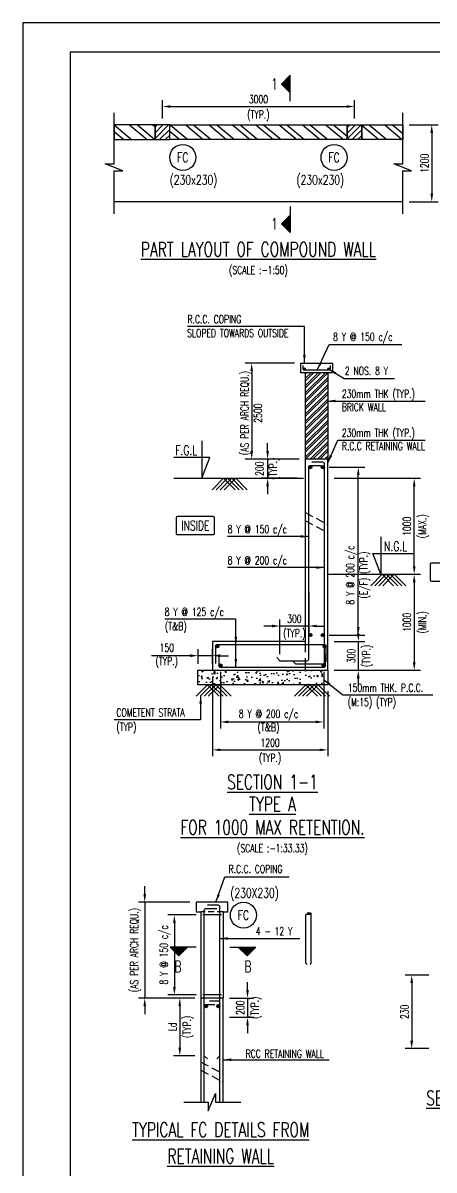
# Model space of a CAD drawing. Header units: millimetres. Extents: x 2843046 to 3042813, y -234641 to -168101.
# Drawn here: x 2942701 to 2955540, y -204503 to -168658 of the extents above; entities that cross this region are included whole.
import ezdxf
from ezdxf.enums import TextEntityAlignment as Align

# ---------------------------------------------------------------- set-up
doc = ezdxf.new("R2010")
doc.units = ezdxf.units.MM
doc.header["$MEASUREMENT"] = 0
doc.header["$PDMODE"] = 34
doc.header["$PDSIZE"] = -5
doc.linetypes.add('Hidden', pattern=[0.375, 0.25, -0.125])
for name, color, linetype in [('NO. BEAM', 3, 'Continuous'), ('S- PILE CAP', 4, 'Continuous'), ('S-BRECK LINE', 8, 'Continuous'), ('S-COLUMN', 1, 'Continuous'), ('S-COLUMN CIRCLE', 9, 'Continuous'), ('S-COLUMN HATCH', 8, 'Continuous'), ('S-COLUMN NO', 2, 'Continuous'), ('S-COLUMN SIZES', 2, 'Continuous'), ('S-CONCRET LINE', 4, 'Continuous'), ('S-DIM-1', 5, 'Continuous'), ('S-FOOTING', 4, 'Continuous'), ('S-HATCH', 253, 'Continuous'), ('S-LEVEL SECTION', 3, 'Continuous'), ('S-PCC', 9, 'Continuous'), ('S-REINFORCEMENT', 6, 'Continuous'), ('S-RETAINING WALL', 6, 'Continuous'), ('S-SECTION MARK', 1, 'Continuous'), ('S-STIRUPS)', 3, 'Continuous'), ('S-TEXT', 2, 'Continuous'), ('S-TEXT-1', 4, 'Continuous'), ('S-TITIL', 6, 'Continuous'), ('s_TITILE', 9, 'Continuous'), ('TITLE', 6, 'Continuous')]:
    doc.layers.add(name, color=color, linetype=linetype)
doc.layers.add('RIDE-PROFILE', color=8, linetype='Continuous', lineweight=25)
doc.styles.add('ROMANS', font='simplex.shx', dxfattribs={"width": 0.7})
doc.dimstyles.new('dim10', dxfattribs={"dimtxt": 250, "dimasz": 250, "dimexe": 200, "dimexo": 200, "dimgap": 100, "dimtad": 1, "dimdec": 0, "dimlfac": 0.1, "dimzin": 0, "dimdsep": 46, "dimtxsty": 'ROMANS', "dimcen": 0, "dimclrd": 5, "dimclre": 5, "dimclrt": 4, "dimadec": 0, "dimazin": 0, "dimtfac": 1, "dimtdec": 0, "dimtix": 1, "dimtofl": 0, "dimtmove": 2, "dimatfit": 3, "dimfxl": 0, "dimtolj": 1, "dimtzin": 0, "dimlwd": -1, "dimlwe": -1, "dimarcsym": 0})
doc.dimstyles.new('dim100', dxfattribs={"dimtxt": 250, "dimasz": 250, "dimexe": 200, "dimexo": 200, "dimgap": 100, "dimtad": 1, "dimdec": 0, "dimzin": 0, "dimdsep": 46, "dimtxsty": 'ROMANS', "dimcen": 0, "dimclrd": 5, "dimclre": 5, "dimclrt": 4, "dimadec": 0, "dimazin": 0, "dimtfac": 1, "dimtdec": 0, "dimtix": 1, "dimtofl": 0, "dimtmove": 2, "dimatfit": 3, "dimfxl": 0, "dimtolj": 1, "dimtzin": 0, "dimlwd": -1, "dimlwe": -1, "dimarcsym": 0})
doc.dimstyles.new('dim33.33', dxfattribs={"dimtxt": 250, "dimasz": 250, "dimexe": 200, "dimexo": 200, "dimgap": 100, "dimtad": 1, "dimdec": 0, "dimlfac": 0.333331, "dimzin": 0, "dimdsep": 46, "dimtxsty": 'ROMANS', "dimcen": 0, "dimclrd": 5, "dimclre": 5, "dimclrt": 4, "dimadec": 0, "dimazin": 0, "dimtfac": 1, "dimtdec": 0, "dimtix": 1, "dimtofl": 0, "dimtmove": 2, "dimatfit": 3, "dimfxl": 0, "dimtolj": 1, "dimtzin": 0, "dimlwd": -1, "dimlwe": -1, "dimarcsym": 0})
doc.dimstyles.new('dim50', dxfattribs={"dimtxt": 250, "dimasz": 250, "dimexe": 200, "dimexo": 200, "dimgap": 100, "dimtad": 1, "dimdec": 0, "dimlfac": 0.5, "dimzin": 0, "dimdsep": 46, "dimtxsty": 'ROMANS', "dimcen": 0, "dimclrd": 5, "dimclre": 5, "dimclrt": 4, "dimadec": 0, "dimazin": 0, "dimtfac": 1, "dimtdec": 0, "dimtix": 1, "dimtofl": 0, "dimtmove": 2, "dimatfit": 3, "dimfxl": 0, "dimtolj": 1, "dimtzin": 0, "dimlwd": -1, "dimlwe": -1, "dimarcsym": 0})
pattern_1 = [(45, (-15369959.38, 1230740.37), (-88.38834765, 88.38834765), [])]

# ---------------------------------------------------------------- blocks, each defined once
blk = doc.blocks.new('zw$155A')
at = {"layer": 's_TITILE', "color": 7}
blk.add_lwpolyline([(0, 0), (88000, 0), (88000, 58000), (0, 58000)], close=True, dxfattribs=at)
at = {"layer": 's_TITILE', "color": 1}
blk.add_lwpolyline([(1300, 800), (78500, 800), (78500, 57200), (1300, 57200)], close=True, dxfattribs=at)
blk = doc.blocks.new('*D272')
at = {"layer": 'Defpoints', "color": 0, "lineweight": -2}
for p in [(2953056, -171270), (2947056, -171844, -1), (2953056, -171844, -1)]:
    blk.add_point(p, dxfattribs=at)
at = {"layer": 'S-DIM-1', "color": 5}
for p, q in [((2947056, -171644), (2947056, -171070)), ((2947306, -171270), (2952806, -171270)), ((2953056, -171644), (2953056, -171070))]:
    blk.add_line(p, q, dxfattribs=at)
at = {"layer": 'S-DIM-1', "color": 5, "lineweight": -2}
for points in [[(2947306, -171229), (2947306, -171312), (2947056, -171270)], [(2952806, -171229), (2952806, -171312), (2953056, -171270)]]:
    blk.add_solid(points, dxfattribs=at)
at = {"layer": 'S-DIM-1', "color": 4, "char_height": 250, "attachment_point": 5, "style": 'ROMANS'}
for s, insert in [('\\A1;3000', (2950056, -171045)), ('\\A1;(TYP.)', (2950056, -171561))]:
    blk.add_mtext(s, dxfattribs=dict(at, insert=insert))
blk = doc.blocks.new('*D334')
at = {"layer": 'Defpoints', "color": 0, "lineweight": -2}
for p in [(2954564, -171844), (2954564, -174244), (2955468, -174244)]:
    blk.add_point(p, dxfattribs=at)
at = {"layer": 'S-DIM-1', "color": 5}
for p, q in [((2954764, -171844), (2955668, -171844)), ((2955468, -172094), (2955468, -173994)), ((2954764, -174244), (2955668, -174244))]:
    blk.add_line(p, q, dxfattribs=at)
at = {"layer": 'S-DIM-1', "color": 5, "lineweight": -2}
for points in [[(2955427, -172094), (2955510, -172094), (2955468, -171844)], [(2955427, -173994), (2955510, -173994), (2955468, -174244)]]:
    blk.add_solid(points, dxfattribs=at)
at = {"layer": 'S-DIM-1', "color": 4, "insert": (2955243, -173044), "char_height": 250, "attachment_point": 5, "rotation": 90, "style": 'ROMANS'}
blk.add_mtext('\\A1;1200', dxfattribs=at)
blk = doc.blocks.new('*D274')
at = {"layer": 'Defpoints', "color": 0, "lineweight": -2}
for p in [(2951628, -186259), (2950728, -187503), (2950728, -188587, 16)]:
    blk.add_point(p, dxfattribs=at)
at = {"layer": 'S-DIM-1', "color": 5}
for p, q in [((2951628, -186459), (2951628, -187703)), ((2950728, -188387), (2950728, -187303))]:
    blk.add_line(p, q, dxfattribs=at)
at = {"layer": 'S-DIM-1', "color": 5, "lineweight": -3}
for p, q in [((2950478, -187503), (2950228, -187503)), ((2951628, -187503), (2950728, -187503)), ((2951878, -187503), (2952128, -187503))]:
    blk.add_line(p, q, dxfattribs=at)
at = {"layer": 'S-DIM-1', "color": 5, "lineweight": -2}
for points in [[(2950478, -187461), (2950478, -187545), (2950728, -187503)], [(2951878, -187461), (2951878, -187545), (2951628, -187503)]]:
    blk.add_solid(points, dxfattribs=at)
at = {"layer": 'S-DIM-1', "color": 4, "char_height": 250, "style": 'ROMANS'}
for s, insert, attachment_point in [('\\A1;300', (2951178, -187403), 8), ('\\A1;(TYP.)', (2951178, -187603), 2)]:
    blk.add_mtext(s, dxfattribs=dict(at, insert=insert, attachment_point=attachment_point))
blk = doc.blocks.new('*D275')
at = {"layer": 'Defpoints', "color": 0, "lineweight": -2}
for p in [(2952068, -182537, 0), (2953174, -182537), (2952068, -187785, -34)]:
    blk.add_point(p, dxfattribs=at)
at = {"layer": 'S-DIM-1', "color": 5}
for p, q in [((2952268, -182537), (2953374, -182537)), ((2952268, -187785), (2953374, -187785))]:
    blk.add_line(p, q, dxfattribs=at)
at = {"layer": 'S-DIM-1', "color": 5, "lineweight": -3}
blk.add_line((2953174, -187535), (2953174, -182787), dxfattribs=at)
at = {"layer": 'S-DIM-1', "color": 5, "lineweight": -2}
for points in [[(2953133, -182787), (2953216, -182787), (2953174, -182537)], [(2953133, -187535), (2953216, -187535), (2953174, -187785)]]:
    blk.add_solid(points, dxfattribs=at)
at = {"layer": 'S-DIM-1', "color": 4, "insert": (2953174, -185911), "char_height": 250, "attachment_point": 5, "rotation": 90, "style": 'ROMANS'}
blk.add_mtext('\\A1;{8 Y @ 200 c/c\\P(E/F) (TYP.)}', dxfattribs=at)
blk = doc.blocks.new('*D276')
at = {"layer": 'Defpoints', "color": 0, "lineweight": -2}
for p in [(2952218, -187987), (2952218, -188887), (2953174, -188887)]:
    blk.add_point(p, dxfattribs=at)
at = {"layer": 'S-DIM-1', "color": 5, "lineweight": -3}
for p, q in [((2953174, -187737), (2953174, -187487)), ((2953174, -187987), (2953174, -188887)), ((2953174, -189137), (2953174, -189387))]:
    blk.add_line(p, q, dxfattribs=at)
at = {"layer": 'S-DIM-1', "color": 5}
for p, q in [((2952418, -187987), (2953374, -187987)), ((2952418, -188887), (2953374, -188887))]:
    blk.add_line(p, q, dxfattribs=at)
at = {"layer": 'S-DIM-1', "color": 5, "lineweight": -2}
for points in [[(2953133, -187737), (2953216, -187737), (2953174, -187987)], [(2953133, -189137), (2953216, -189137), (2953174, -188887)]]:
    blk.add_solid(points, dxfattribs=at)
at = {"layer": 'S-DIM-1', "color": 4, "char_height": 250, "attachment_point": 5, "rotation": 90, "style": 'ROMANS'}
for s, insert in [('\\A1;(TYP.)', (2953465, -188437)), ('\\A1;300', (2952949, -188437))]:
    blk.add_mtext(s, dxfattribs=dict(at, insert=insert))
blk = doc.blocks.new('*D277')
at = {"layer": 'Defpoints', "color": 0, "lineweight": -2}
for p in [(2948868, -188737, -19), (2952095, -188737, 30), (2952095, -190500)]:
    blk.add_point(p, dxfattribs=at)
at = {"layer": 'S-DIM-1', "color": 5}
for p, q in [((2948868, -188937), (2948868, -190700)), ((2952095, -188937), (2952095, -190700)), ((2949118, -190500), (2951845, -190500))]:
    blk.add_line(p, q, dxfattribs=at)
at = {"layer": 'S-DIM-1', "color": 5, "lineweight": -2}
for points in [[(2949118, -190458), (2949118, -190542), (2948868, -190500)], [(2951845, -190458), (2951845, -190542), (2952095, -190500)]]:
    blk.add_solid(points, dxfattribs=at)
at = {"layer": 'S-DIM-1', "color": 4, "insert": (2950368, -190500), "char_height": 250, "attachment_point": 5, "style": 'ROMANS'}
blk.add_mtext('\\A1;{8 Y @ 200 c/c\\P(T&B)}', dxfattribs=at)
blk = doc.blocks.new('*D278')
at = {"layer": 'Defpoints', "color": 0, "lineweight": -2}
for p in [(2948618, -188887, -19), (2952218, -189337), (2952218, -191373)]:
    blk.add_point(p, dxfattribs=at)
at = {"layer": 'S-DIM-1', "color": 5}
for p, q in [((2948618, -189087), (2948618, -191573)), ((2952218, -189537), (2952218, -191573)), ((2948868, -191373), (2951968, -191373))]:
    blk.add_line(p, q, dxfattribs=at)
at = {"layer": 'S-DIM-1', "color": 5, "lineweight": -2}
for points in [[(2948868, -191331), (2948868, -191414), (2948618, -191373)], [(2951968, -191331), (2951968, -191414), (2952218, -191373)]]:
    blk.add_solid(points, dxfattribs=at)
at = {"layer": 'S-DIM-1', "color": 4, "char_height": 250, "attachment_point": 5, "style": 'ROMANS'}
for s, insert in [('\\A1;1200', (2950418, -191148)), ('\\A1;(TYP.)', (2950418, -191663))]:
    blk.add_mtext(s, dxfattribs=dict(at, insert=insert))
blk = doc.blocks.new('*D279')
at = {"layer": 'Defpoints', "color": 0, "lineweight": -2}
for p in [(2952218, -185887), (2952218, -188887, -50), (2954920, -188887)]:
    blk.add_point(p, dxfattribs=at)
at = {"layer": 'S-DIM-1', "color": 5}
for p, q in [((2952418, -185887), (2955120, -185887)), ((2952418, -188887), (2955120, -188887))]:
    blk.add_line(p, q, dxfattribs=at)
at = {"layer": 'S-DIM-1', "color": 5, "lineweight": -3}
blk.add_line((2954920, -186137), (2954920, -188637), dxfattribs=at)
at = {"layer": 'S-DIM-1', "color": 5, "lineweight": -2}
for points in [[(2954879, -186137), (2954962, -186137), (2954920, -185887)], [(2954879, -188637), (2954962, -188637), (2954920, -188887)]]:
    blk.add_solid(points, dxfattribs=at)
at = {"layer": 'S-DIM-1', "color": 4, "char_height": 250, "attachment_point": 5, "rotation": 90, "style": 'ROMANS'}
for s, insert in [('\\A1;(MIN.)', (2955211, -187387)), ('\\A1;1000', (2954695, -187387))]:
    blk.add_mtext(s, dxfattribs=dict(at, insert=insert))
blk = doc.blocks.new('*D280')
at = {"layer": 'Defpoints', "color": 0, "lineweight": -2}
for p in [(2952218, -182887), (2954920, -182887), (2952218, -185887)]:
    blk.add_point(p, dxfattribs=at)
at = {"layer": 'S-DIM-1', "color": 5}
for p, q in [((2952418, -182887), (2955120, -182887)), ((2952418, -185887), (2955120, -185887))]:
    blk.add_line(p, q, dxfattribs=at)
at = {"layer": 'S-DIM-1', "color": 5, "lineweight": -3}
blk.add_line((2954920, -185637), (2954920, -183137), dxfattribs=at)
at = {"layer": 'S-DIM-1', "color": 5, "lineweight": -2}
for points in [[(2954879, -183137), (2954962, -183137), (2954920, -182887)], [(2954879, -185637), (2954962, -185637), (2954920, -185887)]]:
    blk.add_solid(points, dxfattribs=at)
at = {"layer": 'S-DIM-1', "color": 4, "char_height": 250, "attachment_point": 5, "rotation": 90, "style": 'ROMANS'}
for s, insert in [('\\A1;1000', (2954695, -184387)), ('\\A1;(MAX.)', (2955211, -184387))]:
    blk.add_mtext(s, dxfattribs=dict(at, insert=insert))
blk = doc.blocks.new('*D254')
at = {"layer": 'Defpoints', "color": 0, "lineweight": -2}
for p in [(2948168, -188430), (2948168, -188887), (2948618, -188887)]:
    blk.add_point(p, dxfattribs=at)
at = {"layer": 'S-DIM-1', "color": 5, "lineweight": -3}
for p, q in [((2947918, -188430), (2946718, -188430)), ((2948618, -188430), (2948168, -188430)), ((2948868, -188430), (2949118, -188430))]:
    blk.add_line(p, q, dxfattribs=at)
at = {"layer": 'S-DIM-1', "color": 5}
for p, q in [((2948168, -188687), (2948168, -188230)), ((2948618, -188687), (2948618, -188230))]:
    blk.add_line(p, q, dxfattribs=at)
at = {"layer": 'S-DIM-1', "color": 5, "lineweight": -2}
for points in [[(2947918, -188388), (2947918, -188472), (2948168, -188430)], [(2948868, -188388), (2948868, -188472), (2948618, -188430)]]:
    blk.add_solid(points, dxfattribs=at)
at = {"layer": 'S-DIM-1', "color": 4, "insert": (2947193, -188430), "char_height": 250, "attachment_point": 5, "style": 'ROMANS'}
blk.add_mtext('\\A1;150\\P(TYP.)', dxfattribs=at)
blk = doc.blocks.new('*D255')
at = {"layer": 'Defpoints', "color": 0, "lineweight": -2}
for p in [(2951528, -182287, -1), (2950342, -182887), (2951468, -182887, -1)]:
    blk.add_point(p, dxfattribs=at)
at = {"layer": 'S-DIM-1', "color": 5, "lineweight": -3}
for p, q in [((2950342, -182037), (2950342, -181787)), ((2950342, -182287), (2950342, -182887)), ((2950342, -183137), (2950342, -183387))]:
    blk.add_line(p, q, dxfattribs=at)
at = {"layer": 'S-DIM-1', "color": 5}
for p, q in [((2951328, -182287), (2950142, -182287)), ((2951268, -182887), (2950142, -182887))]:
    blk.add_line(p, q, dxfattribs=at)
at = {"layer": 'S-DIM-1', "color": 5, "lineweight": -2}
for points in [[(2950300, -182037), (2950383, -182037), (2950342, -182287)], [(2950300, -183137), (2950383, -183137), (2950342, -182887)]]:
    blk.add_solid(points, dxfattribs=at)
at = {"layer": 'S-DIM-1', "color": 4, "insert": (2950342, -182587), "char_height": 250, "attachment_point": 5, "rotation": 90, "style": 'ROMANS'}
blk.add_mtext('\\A1;200\\P(TYP.)', dxfattribs=at)
blk = doc.blocks.new('*D333')
at = {"layer": 'Defpoints', "color": 0, "lineweight": -2}
for p in [(2955577, -198409), (2954842, -200709), (2955577, -200709)]:
    blk.add_point(p, dxfattribs=at)
at = {"layer": 'S-DIM-1', "color": 5}
for p, q in [((2955377, -198409), (2954642, -198409)), ((2954842, -198659), (2954842, -200459)), ((2955377, -200709), (2954642, -200709))]:
    blk.add_line(p, q, dxfattribs=at)
at = {"layer": 'S-DIM-1', "color": 5, "lineweight": -2}
for points in [[(2954800, -198659), (2954884, -198659), (2954842, -198409)], [(2954800, -200459), (2954884, -200459), (2954842, -200709)]]:
    blk.add_solid(points, dxfattribs=at)
at = {"layer": 'S-DIM-1', "color": 4, "insert": (2954617, -199559), "char_height": 250, "attachment_point": 5, "rotation": 90, "style": 'ROMANS'}
blk.add_mtext('\\A1;230', dxfattribs=at)
blk = doc.blocks.new('*D269')
at = {"layer": 'Defpoints', "color": 0, "lineweight": -2}
for p in [(2948114, -196130), (2946505, -199130), (2948264, -199130)]:
    blk.add_point(p, dxfattribs=at)
at = {"layer": 'S-DIM-1', "color": 5, "lineweight": -3}
for p, q in [((2946505, -195880), (2946505, -195630)), ((2946505, -196130), (2946505, -199130)), ((2946505, -199380), (2946505, -199630))]:
    blk.add_line(p, q, dxfattribs=at)
at = {"layer": 'S-DIM-1', "color": 5}
for p, q in [((2947914, -196130), (2946305, -196130)), ((2948064, -199130), (2946305, -199130))]:
    blk.add_line(p, q, dxfattribs=at)
at = {"layer": 'S-DIM-1', "color": 5, "lineweight": -2}
for points in [[(2946464, -195880), (2946547, -195880), (2946505, -196130)], [(2946464, -199380), (2946547, -199380), (2946505, -199130)]]:
    blk.add_solid(points, dxfattribs=at)
at = {"layer": 'S-DIM-1', "color": 4, "insert": (2946215, -197630), "char_height": 250, "attachment_point": 5, "rotation": 90, "style": 'ROMANS'}
blk.add_mtext('\\A1;(AS PER ARCH REQU.)', dxfattribs=at)
blk = doc.blocks.new('*D270')
at = {"layer": 'Defpoints', "color": 0, "lineweight": -2}
for p in [(2948314, -196530), (2947431, -199030), (2948314, -199030)]:
    blk.add_point(p, dxfattribs=at)
at = {"layer": 'S-DIM-1', "color": 5}
for p, q in [((2948114, -196530), (2947231, -196530)), ((2948114, -199030), (2947231, -199030))]:
    blk.add_line(p, q, dxfattribs=at)
at = {"layer": 'S-DIM-1', "color": 5, "lineweight": -3}
blk.add_line((2947431, -196780), (2947431, -198780), dxfattribs=at)
at = {"layer": 'S-DIM-1', "color": 5, "lineweight": -2}
for points in [[(2947389, -196780), (2947472, -196780), (2947431, -196530)], [(2947389, -198780), (2947472, -198780), (2947431, -199030)]]:
    blk.add_solid(points, dxfattribs=at)
at = {"layer": 'S-DIM-1', "color": 4, "insert": (2947140, -197780), "char_height": 250, "attachment_point": 5, "rotation": 90, "style": 'ROMANS'}
blk.add_mtext('\\A1;8 Y @ 150 c/c', dxfattribs=at)
blk = doc.blocks.new('*D239')
at = {"layer": 'Defpoints', "color": 0, "lineweight": -2}
for p in [(2948954, -199130, -1), (2948954, -199730, -1), (2949714, -199730)]:
    blk.add_point(p, dxfattribs=at)
at = {"layer": 'S-DIM-1', "color": 5, "lineweight": -3}
for p, q in [((2949714, -198880), (2949714, -198630)), ((2949714, -199130), (2949714, -199730)), ((2949714, -199980), (2949714, -200230))]:
    blk.add_line(p, q, dxfattribs=at)
at = {"layer": 'S-DIM-1', "color": 5}
for p, q in [((2949154, -199130), (2949914, -199130)), ((2949154, -199730), (2949914, -199730))]:
    blk.add_line(p, q, dxfattribs=at)
at = {"layer": 'S-DIM-1', "color": 5, "lineweight": -2}
for points in [[(2949673, -198880), (2949756, -198880), (2949714, -199130)], [(2949673, -199980), (2949756, -199980), (2949714, -199730)]]:
    blk.add_solid(points, dxfattribs=at)
at = {"layer": 'S-DIM-1', "color": 4, "char_height": 250, "rotation": 90, "style": 'ROMANS'}
for s, insert, attachment_point in [('\\A1;200', (2949614, -199430), 8), ('\\A1;(TYP.)', (2949814, -199430), 2)]:
    blk.add_mtext(s, dxfattribs=dict(at, insert=insert, attachment_point=attachment_point))
blk = doc.blocks.new('*D240')
at = {"layer": 'Defpoints', "color": 0, "lineweight": -2}
for p in [(2948264, -199130), (2947599, -200930), (2948264, -200930)]:
    blk.add_point(p, dxfattribs=at)
at = {"layer": 'S-DIM-1', "color": 5}
for p, q in [((2948064, -199130), (2947399, -199130)), ((2948064, -200930), (2947399, -200930))]:
    blk.add_line(p, q, dxfattribs=at)
at = {"layer": 'S-DIM-1', "color": 5, "lineweight": -3}
blk.add_line((2947599, -199380), (2947599, -200680), dxfattribs=at)
at = {"layer": 'S-DIM-1', "color": 5, "lineweight": -2}
for points in [[(2947557, -199380), (2947640, -199380), (2947599, -199130)], [(2947557, -200680), (2947640, -200680), (2947599, -200930)]]:
    blk.add_solid(points, dxfattribs=at)
at = {"layer": 'S-DIM-1', "color": 4, "char_height": 250, "rotation": 90, "style": 'ROMANS'}
for s, insert, attachment_point in [('\\A1;Ld', (2947499, -200030), 8), ('\\A1;(TYP.)', (2947699, -200030), 2)]:
    blk.add_mtext(s, dxfattribs=dict(at, insert=insert, attachment_point=attachment_point))
blk = doc.blocks.new('*D175')
at = {"layer": 'Defpoints', "color": 0, "lineweight": -2}
for p in [(2951378, -179287, 25), (2949845, -182287), (2951528, -182287, 25)]:
    blk.add_point(p, dxfattribs=at)
at = {"layer": 'S-DIM-1', "color": 5}
for p, q in [((2951178, -179287), (2949645, -179287)), ((2951328, -182287), (2949645, -182287))]:
    blk.add_line(p, q, dxfattribs=at)
at = {"layer": 'S-DIM-1', "color": 5, "lineweight": -3}
blk.add_line((2949845, -179537), (2949845, -182037), dxfattribs=at)
at = {"layer": 'S-DIM-1', "color": 5, "lineweight": -2}
for points in [[(2949804, -179537), (2949887, -179537), (2949845, -179287)], [(2949804, -182037), (2949887, -182037), (2949845, -182287)]]:
    blk.add_solid(points, dxfattribs=at)
at = {"layer": 'S-DIM-1', "color": 4, "insert": (2949833, -180851), "char_height": 250, "attachment_point": 5, "rotation": 90, "style": 'ROMANS'}
blk.add_mtext('\\A1;{(AS PER ARCH REQU.)\\P2500}', dxfattribs=at)

msp = doc.modelspace()

# ---------------------------------------------------------------- hatches: boundary and pattern name
at = {"layer": 'S-COLUMN HATCH'}
h = msp.add_hatch(dxfattribs=at)
h.set_pattern_fill('ANSI31', color=256, scale=1000, angle=360, style=0)
h.set_pattern_definition(pattern_1)
h.paths.add_polyline_path([(2946825.6, -172303.7), (2947285.6, -172303.7), (2947285.6, -171843.7), (2946825.6, -171843.7)])
h = msp.add_hatch(dxfattribs=at)
h.set_pattern_fill('ANSI31', color=256, scale=1000, angle=360, style=0)
h.set_pattern_definition(pattern_1)
h.paths.add_polyline_path([(2953285.6, -172303.7), (2952825.6, -172303.7), (2952825.6, -171843.7), (2953285.6, -171843.7)])
at = {"layer": 'S-HATCH'}
h = msp.add_hatch(dxfattribs=at)
h.set_pattern_fill('ANSI32', color=256, scale=1250, angle=275, style=0)
h.set_pattern_definition([(320, (-13484432.45, 936387.57), (301.306692, 359.083333), []), (320, (-13484413.2, 936167.44), (301.306692, 359.083333), [])])
h.paths.add_polyline_path([(2946825.6, -172303.7), (2946825.6, -171843.7), (2945547.6, -171843.7), (2945547.6, -172303.7)])
h = msp.add_hatch(dxfattribs=at)
h.set_pattern_fill('ANSI32', color=256, scale=1250, angle=275, style=0)
h.set_pattern_definition([(320, (-13485595.45, 936387.57), (301.306692, 359.083333), []), (320, (-13485576.2, 936167.44), (301.306692, 359.083333), [])])
h.paths.add_polyline_path([(2947285.6, -172303.7), (2947285.6, -171843.7), (2952825.6, -171843.7), (2952825.6, -172303.7)])
h = msp.add_hatch(dxfattribs=at)
h.set_pattern_fill('ANSI32', color=256, scale=1250, angle=275, style=0)
h.set_pattern_definition([(320, (-13489589.4, 936387.57), (301.306692, 359.083333), []), (320, (-13489570.14, 936167.44), (301.306692, 359.083333), [])])
h.paths.add_polyline_path([(2953285.6, -172303.7), (2953285.6, -171843.7), (2954563.6, -171843.7), (2954563.6, -172303.7)])
h = msp.add_hatch(dxfattribs=at)
h.set_pattern_fill('ANSI32', color=256, scale=420, style=0)
h.set_pattern_definition([(45, (2843511.23, -207816.02), (-111.36932, 111.36932), []), (45, (2843585.48, -207816.02), (-111.36932, 111.36932), [])])
h.paths.add_polyline_path([(2951527.7, -182287.5), (2952217.7, -182287.5), (2952217.7, -179587.5), (2951527.7, -179587.5)])
at = {"layer": 'S-PCC', "linetype": 'ByBlock'}
h = msp.add_hatch(dxfattribs=at)
h.set_pattern_fill('AR-CONC,_O', color=8, scale=66.666667)
h.set_pattern_definition([(50, (-14150649.72, 222439.75), (478.173455, -41.834757), [50, -550]), (355, (-14150649.7, 222439.75), (-92.500889, 501.461422), [40, -440]), (100.4514445, (-14150609.88, 222436.27), (385.672564, 459.626661), [42.493461, -467.428075]), (46.1842, (-14150649.7, 222573.1), (711.49422, -110.346187), [75, -825]), (96.6356355, (-14150590.4, 222563.9), (623.107964, 649.4124), [63.740228, -701.142507]), (351.184164, (-14150649.7, 222573.1), (623.107963, 649.4124), [60, -660]), (21, (-14150583.06, 222539.75), (397.938035, -268.412594), [50, -550]), (326, (-14150583.06, 222539.75), (162.210221, 483.433363), [40, -440]), (71.4514447, (-14150549.9, 222517.4), (560.148251, 215.020769), [42.49346, -467.428075]), (37.5, (-14150649.72, 222439.75), (8.1065702, 221.9292359), [0, -434.6666667, 0, -446.6666667, 0, -441.6666667]), (7.5, (-14150649.72, 222439.75), (175.3796916, 262.9411413), [0, -254.6666667, 0, -424.6666667, 0, -168.3333333]), (327.5, (-14150798.4, 222439.75), (355.8816241, -15.0365812), [0, -166.6666667, 0, -520, 0, -690]), (317.5, (-14150865.06, 222439.75), (388.7907796, 66.736655), [0, -216.6666667, 0, -345.3333333, 0, -490])])
h.paths.add_polyline_path([(2948167.7, -189337.5), (2948167.7, -188887.5), (2952217.7, -188887.5), (2952217.7, -189337.5)])
at = {"layer": 'S-SECTION MARK'}
h = msp.add_hatch(dxfattribs=at)
h.set_pattern_fill('ANSI31', color=256, scale=172.406964, angle=270, style=0)
h.set_pattern_definition([(315, (2949204.231, -94855.377), (15.2387667, 15.2387667), [])])
h.paths.add_polyline_path([(2950776.1, -170566.5), (2951043.2, -170294.7), (2951043.2, -170838.4)])
h = msp.add_hatch(dxfattribs=at)
h.set_pattern_fill('ANSI31', color=256, scale=172.406964, angle=270, style=0)
h.set_pattern_definition([(315, (2949204.231, -97151.576), (15.2387667, 15.2387667), [])])
h.paths.add_polyline_path([(2950776.1, -174934.7), (2951043.2, -175206.6), (2951043.2, -174662.9)])
at = {"layer": 'S-SECTION MARK', "ltscale": 5}
h = msp.add_hatch(dxfattribs=at)
h.set_pattern_fill('ANSI31', color=256, scale=172.406964, angle=180, style=0)
h.set_pattern_definition([(225, (3024350.303, -195702.807), (15.2387667, -15.2387667), [])])
h.paths.add_polyline_path([(2947573.2, -197808.9), (2947301.3, -197541.8), (2947845, -197541.8)])
h = msp.add_hatch(dxfattribs=at)
h.set_pattern_fill('ANSI31', color=256, scale=172.406964, angle=180, style=0)
h.set_pattern_definition([(225, (3024296.306, -195702.807), (15.2387667, -15.2387667), [])])
h.paths.add_polyline_path([(2949699.2, -197808.9), (2949971, -197541.8), (2949427.3, -197541.8)])

# ---------------------------------------------------------------- linework, layer by layer
at = {"layer": 'NO. BEAM', "color": 7, "elevation": 24.9}
for points in [[(2948645.6, -184083.8), (2947525.6, -184083.8, 0.4142136), (2947485.6, -184123.8), (2947485.6, -184603.8, 0.4142136), (2947525.6, -184643.8), (2948645.6, -184643.8, 0.4142136), (2948685.6, -184603.8), (2948685.6, -184123.8, 0.4142136)], [(2956875.8, -185539), (2955455.8, -185539, 0.4142136), (2955415.8, -185579), (2955415.8, -186059, 0.4142136), (2955455.8, -186099), (2956875.8, -186099, 0.4142136), (2956915.8, -186059), (2956915.8, -185579, 0.4142136)]]:
    msp.add_lwpolyline(points, format="xyb", close=True, dxfattribs=at)
at = {"layer": 'RIDE-PROFILE', "color": 2, "linetype": 'Hidden', "ltscale": 1000}
for p, q in [((2951527.7, -183960, 24.9), (2952217.7, -184327.4, 24.9)), ((2951527.7, -184214.9, 24.9), (2952217.7, -184582.3, 24.9)), ((2948264.2, -201130.2, -153353.8), (2948954.2, -201497.6, -153353.8)), ((2948264.2, -201385.1, -153353.8), (2948954.2, -201752.5, -153353.8))]:
    msp.add_line(p, q, dxfattribs=at)
at = {"layer": 'S- PILE CAP', "color": 8, "linetype": 'Hidden', "ltscale": 1500}
msp.add_line((2951527.7, -188887.5, -24.9), (2951527.7, -187987.5, -24.9), dxfattribs=at)
at = {"layer": 'S-BRECK LINE'}
for points in [[(2945547.6, -174618.7), (2945547.6, -173284.2), (2945822.4, -173284.2), (2945272.9, -173058.6), (2945547.6, -173058.6), (2945547.6, -171468.7)], [(2954563.6, -174618.7), (2954563.6, -173284.2), (2954838.4, -173284.2), (2954288.9, -173058.6), (2954563.6, -173058.6), (2954563.6, -171468.7)]]:
    msp.add_lwpolyline(points, dxfattribs=at)
at = {"layer": 'S-BRECK LINE', "elevation": -153353}
msp.add_lwpolyline([(2947721.6, -202380.6), (2948488.9, -202380.6), (2948488.9, -202655.3), (2948714.5, -202105.8), (2948714.5, -202380.6), (2949509.5, -202380.6)], dxfattribs=at)
at = {"layer": 'S-COLUMN', "color": 4}
for p, q in [((2951527.7, -182287.5, 24.9), (2951527.7, -179587.5, 24.9)), ((2948264.2, -199091.2, -153353), (2948264.2, -196430.2, -153353))]:
    msp.add_line(p, q, dxfattribs=at)
at = {"layer": 'S-COLUMN', "color": 8, "linetype": 'Hidden', "ltscale": 750}
msp.add_line((2948954.2, -196430.2, -153353), (2948264.2, -196430.2, -153353), dxfattribs=at)
at = {"layer": 'S-COLUMN'}
for points in [[(2946825.6, -172303.7), (2947285.6, -172303.7), (2947285.6, -171843.7), (2946825.6, -171843.7)], [(2953285.6, -172303.7), (2952825.6, -172303.7), (2952825.6, -171843.7), (2953285.6, -171843.7)]]:
    msp.add_lwpolyline(points, close=True, dxfattribs=at)
at = {"layer": 'S-COLUMN', "color": 4}
for points, elevation in [([(2952217.7, -179587.5), (2952217.7, -182287.5)], 24.9), ([(2948264.2, -199130.2), (2948264.2, -196430.2)], -153353), ([(2948954.2, -196430.2), (2948954.2, -199130.2)], -153353)]:
    msp.add_lwpolyline(points, dxfattribs=dict(at, elevation=elevation))
at = {"layer": 'S-COLUMN CIRCLE'}
for centre in [(2947693.1, -172861.3), (2952418.1, -172861.3), (2949586.7, -196537.8, -153353)]:
    msp.add_circle(centre, 407.5, dxfattribs=at)
at = {"layer": 'S-CONCRET LINE'}
msp.add_line((2954563.6, -174243.7), (2945547.6, -174243.7), dxfattribs=at)
for points in [[(2946825.6, -172303.7), (2946825.6, -171843.7), (2945547.6, -171843.7), (2945547.6, -172303.7)], [(2947285.6, -172303.7), (2947285.6, -171843.7), (2952825.6, -171843.7), (2952825.6, -172303.7)], [(2953285.6, -172303.7), (2953285.6, -171843.7), (2954563.6, -171843.7), (2954563.6, -172303.7)]]:
    msp.add_lwpolyline(points, close=True, dxfattribs=at)
at = {"layer": 'S-CONCRET LINE', "elevation": 24.9}
msp.add_lwpolyline([(2951377.7, -179587.5), (2951377.7, -179287.5), (2952367.7, -179287.5), (2952367.7, -179587.5)], close=True, dxfattribs=at)
at = {"layer": 'S-CONCRET LINE', "elevation": -153353}
for points in [[(2948114.2, -196130.2), (2948114.2, -196430.2), (2948264.2, -196430.2)], [(2948954.2, -196430.2), (2949104.2, -196430.2), (2949104.2, -196130.2), (2948114.2, -196130.2)]]:
    msp.add_lwpolyline(points, dxfattribs=at)
at = {"layer": 'S-FOOTING', "elevation": -24.9}
msp.add_lwpolyline([(2951527.7, -187987.5), (2948617.7, -187987.5), (2948617.7, -188887.5), (2952217.7, -188887.5)], dxfattribs=at)
at = {"layer": 'S-LEVEL SECTION'}
for p, q in [((2947411.9, -182887.5, 24.9), (2951467.7, -182887.5, 24.9)), ((2952217.7, -185887.5, 24.9), (2954408.3, -185887.5, 24.9))]:
    msp.add_line(p, q, dxfattribs=at)
at = {"layer": 'S-LEVEL SECTION', "elevation": 24.9}
for points in [[(2948285.5, -181717.1), (2948285.5, -182887.5), (2948535.5, -182237.5), (2947411.9, -182237.5)], [(2953873.3, -184717.1), (2953873.3, -185887.5), (2953623.3, -185237.5), (2954917.6, -185237.5)]]:
    msp.add_lwpolyline(points, dxfattribs=at)
at = {"layer": 'S-PCC', "elevation": 24.9}
for points in [[(2948608.8, -183245.4), (2948966.7, -182887.5), (2949324.7, -183245.4)], [(2948735.3, -183245.4), (2949093.3, -182887.5), (2949451.3, -183245.4)], [(2948861.9, -183245.4), (2949219.9, -182887.5), (2949577.8, -183245.4)], [(2948988.5, -183245.4), (2949346.4, -182887.5), (2949704.4, -183245.4)]]:
    msp.add_lwpolyline(points, dxfattribs=at)
at = {"layer": 'S-PCC', "color": 8}
for points, elevation in [([(2954277.5, -186245.4), (2953919.5, -185887.5), (2953561.5, -186245.4)], 24.9), ([(2954404.1, -186245.4), (2954046.1, -185887.5), (2953688.1, -186245.4)], 24.9), ([(2954530.6, -186245.4), (2954172.6, -185887.5), (2953814.7, -186245.4)], 24.9), ([(2954657.2, -186245.4), (2954299.2, -185887.5), (2953941.2, -186245.4)], 24.9), ([(2948109.7, -189695.4), (2948467.7, -189337.5), (2948825.7, -189695.4)], -24.9), ([(2948236.3, -189695.4), (2948594.3, -189337.5), (2948952.2, -189695.4)], -24.9), ([(2948362.9, -189695.4), (2948720.8, -189337.5), (2949078.8, -189695.4)], -24.9), ([(2948489.4, -189695.4), (2948847.4, -189337.5), (2949205.4, -189695.4)], -24.9), ([(2951896, -189695.4), (2951538, -189337.5), (2951180, -189695.4)], -24.9), ([(2952022.5, -189695.4), (2951664.6, -189337.5), (2951306.6, -189695.4)], -24.9), ([(2952149.1, -189695.4), (2951791.1, -189337.5), (2951433.2, -189695.4)], -24.9), ([(2952275.7, -189695.4), (2951917.7, -189337.5), (2951559.7, -189695.4)], -24.9)]:
    msp.add_lwpolyline(points, dxfattribs=dict(at, elevation=elevation))
msp.add_lwpolyline([(2948167.7, -189337.5), (2948167.7, -188887.5), (2952217.7, -188887.5), (2952217.7, -189337.5)], close=True, dxfattribs=at)
at = {"layer": 'S-REINFORCEMENT', "elevation": 24.9}
msp.add_lwpolyline([(2952292.7, -179362.5), (2952292.7, -179475, -0.4142136), (2952255.2, -179512.5), (2951490.2, -179512.5, -0.4142136), (2951452.7, -179475), (2951452.7, -179362.5)], format="xyb", dxfattribs=at)
at = {"layer": 'S-REINFORCEMENT', "const_width": 37.5, "elevation": 24.9}
for points in [[(2951471.5, -179475, 1), (2951509, -179475, 1)], [(2952274, -179475, -1), (2952236.5, -179475, -1)]]:
    msp.add_lwpolyline(points, format="xyb", close=True, dxfattribs=at)
at = {"layer": 'S-REINFORCEMENT', "ltscale": 10}
for points, elevation in [([(2951117.7, -188587.5), (2951217.7, -188687.5), (2952067.7, -188687.5, 0.4142136), (2952117.7, -188637.5), (2952117.7, -182437.5, 0.4142136), (2952067.7, -182387.5), (2951727.7, -182387.5)], 24.9), ([(2950627.7, -188487.5), (2950727.7, -188587.5), (2951577.7, -188587.5, 0.4142136), (2951627.7, -188537.5), (2951627.7, -182537.5, -0.4142136), (2951677.7, -182487.5), (2952017.7, -182487.5)], 24.9), ([(2952175, -188619.1), (2952175, -188137.5, 0.4142136), (2952125, -188087.5), (2948767.7, -188087.5, 0.4142136), (2948717.7, -188137.5), (2948717.7, -188669.5)], -24.9), ([(2948817.7, -188396.7), (2948817.7, -188737.5, 0.4142136), (2948867.7, -188787.5), (2952094.8, -188787.5, 0.4142136), (2952144.8, -188737.5), (2952144.8, -188396.7)], -24.9), ([(2948364.2, -200930.2), (2948464.2, -201030.2), (2948364.2, -200930.2), (2948364.2, -196380.2, -0.4142136), (2948414.2, -196330.2), (2948754.2, -196330.2)], -153353), ([(2948754.2, -201030.2), (2948854.2, -200930.2), (2948854.2, -196280.2, 0.4142136), (2948804.2, -196230.2), (2948464.2, -196230.2)], -153353), ([(2951540.7, -198042.8), (2951574, -198076.1), (2951540.7, -198042.8), (2951540.7, -196526.1, -0.4142136), (2951557.3, -196509.4), (2951670.7, -196509.4)], -153353), ([(2951670.7, -198076.1), (2951704, -198042.8), (2951704, -196492.8, 0.4142136), (2951687.3, -196476.1), (2951574, -196476.1)], -153353), ([(2948854.2, -202380.6), (2948854.2, -199280.2, 0.4142136), (2948804.2, -199230.2), (2948524.2, -199230.2)], -153353), ([(2948364.2, -202380.6), (2948364.2, -199380.2, -0.4142136), (2948414.2, -199330.2), (2948694.2, -199330.2)], -153353)]:
    msp.add_lwpolyline(points, format="xyb", dxfattribs=dict(at, elevation=elevation))
at = {"layer": 'S-REINFORCEMENT', "ltscale": 10, "const_width": 50}
for points, elevation in [([(2951652.7, -182537.5, 1), (2951702.7, -182537.5, 1)], 24.9), ([(2952042.7, -182537.5, 1), (2952092.7, -182537.5, 1)], 24.9), ([(2948389.2, -199380.2, 1), (2948439.2, -199380.2, 1)], -153353), ([(2948779.2, -199380.2, 1), (2948829.2, -199380.2, 1)], -153353)]:
    msp.add_lwpolyline(points, format="xyb", close=True, dxfattribs=dict(at, elevation=elevation))
for points in [[(2951652.7, -187784.9, 1), (2951702.7, -187784.9, 1)], [(2952042.7, -187784.9, 1), (2952092.7, -187784.9, 1)], [(2948792.7, -188137.5, 1), (2948742.7, -188137.5, 1)], [(2952100, -188137.5, -1), (2952150, -188137.5, -1)], [(2948892.7, -188737.5, -1), (2948842.7, -188737.5, -1)], [(2952069.8, -188737.5, -1), (2952119.8, -188737.5, -1)]]:
    msp.add_lwpolyline(points, format="xyb", close=True, dxfattribs=at)
at = {"layer": 'S-REINFORCEMENT'}
for centre in [(2951490.2, -179475, 24.9), (2952255.2, -179475, 24.9)]:
    msp.add_circle(centre, 37.5, dxfattribs=at)
at = {"layer": 'S-REINFORCEMENT', "ltscale": 10}
for centre in [(2951677.7, -182537.5, 24.9), (2952067.7, -182537.5, 24.9), (2951677.7, -187784.9, -24.9), (2952067.7, -187784.9, -24.9), (2948767.7, -188137.5, -24.9), (2952125, -188137.5, -24.9), (2948867.7, -188737.5, -24.9), (2952094.8, -188737.5, -24.9), (2948414.2, -199380.2, -153353), (2948804.2, -199380.2, -153353)]:
    msp.add_circle(centre, 50, dxfattribs=at)
at = {"layer": 'S-RETAINING WALL', "color": 4}
for p, q in [((2952217.7, -182287.5, 24.9), (2951527.7, -182287.5, 24.9)), ((2948954.2, -199130.2, -153353), (2948264.2, -199130.2, -153353))]:
    msp.add_line(p, q, dxfattribs=at)
for points, elevation in [([(2951527.7, -187987.5), (2951527.7, -182287.5)], 24.9), ([(2952217.7, -188887.5), (2952217.7, -182287.5)], 24.9), ([(2948264.2, -202380.6), (2948264.2, -199130.2)], -153353), ([(2948954.2, -202380.6), (2948954.2, -199130.2)], -153353)]:
    msp.add_lwpolyline(points, dxfattribs=dict(at, elevation=elevation))
at = {"layer": 'S-SECTION MARK'}
for p, q in [((2950776.1, -170566.5), (2951043.2, -170294.7)), ((2951043.2, -170838.4), (2950776.1, -170566.5)), ((2951043.2, -171107.5), (2951043.2, -170294.7)), ((2951043.2, -171107.5), (2951043.2, -170294.7)), ((2951043.2, -174393.7), (2951043.2, -175206.6)), ((2951043.2, -174662.9), (2950776.1, -174934.7)), ((2950776.1, -174934.7), (2951043.2, -175206.6)), ((2948114.2, -197541.8, -153353), (2947301.3, -197541.8, -153353)), ((2947301.3, -197541.8, -153353), (2947573.2, -197808.9, -153353)), ((2947845, -197541.8, -153353), (2947573.2, -197808.9, -153353)), ((2949158.2, -197541.8, -153353), (2949971, -197541.8, -153353)), ((2949427.3, -197541.8, -153353), (2949699.2, -197808.9, -153353)), ((2949971, -197541.8, -153353), (2949699.2, -197808.9, -153353))]:
    msp.add_line(p, q, dxfattribs=at)
at = {"layer": 'S-STIRUPS)', "color": 2, "ltscale": 750}
for p, q in [((2948904.2, -196530.2, -153353), (2948314.2, -196530.2, -153353)), ((2948904.2, -199030.2, -153353), (2948314.2, -199030.2, -153353))]:
    msp.add_line(p, q, dxfattribs=at)

# ---------------------------------------------------------------- block references
at = {"xscale": 1.13763133499454, "yscale": 1.13763133499454, "zscale": 1.13763133499454}
msp.add_blockref('zw$155A', (2942701, -234640.9), dxfattribs=at)

# ---------------------------------------------------------------- texts
at = {"layer": 'S-COLUMN NO', "style": 'ROMANS', "width": 0.7}
for p in [(2947693.1, -172861.3), (2952418.1, -172861.3), (2949586.7, -196537.8, -153353)]:
    msp.add_text('FC', height=300, dxfattribs=at).set_placement(p, align=Align.MIDDLE)
at = {"layer": 'S-COLUMN SIZES', "style": 'ROMANS', "width": 0.7}
for s, p in [('(230x230)', (2947285.6, -173561.3)), ('(230x230)', (2951245.6, -173561.3)), ('(230X230)', (2949179.2, -195842.9, -153353))]:
    msp.add_text(s, height=300, dxfattribs=at).set_placement(p, align=Align.MIDDLE_LEFT)
at = {"layer": 'S-LEVEL SECTION', "style": 'ROMANS', "width": 0.7}
for s, p in [('F.G.L', (2947458.6, -182012.5, 24.9)), ('N.G.L', (2953979.3, -185012.5, 24.9))]:
    msp.add_text(s, height=300, dxfattribs=at).set_placement(p, align=Align.MIDDLE_LEFT)
at = {"layer": 'S-SECTION MARK', "style": 'ROMANS', "width": 0.7}
for s, p in [('1', (2950553.3, -170565.2)), ('1', (2950553.3, -174936.1)), ('B', (2947540.2, -198145, -153353)), ('B', (2949732.1, -198145, -153353))]:
    msp.add_text(s, height=350, dxfattribs=at).set_placement(p, align=Align.MIDDLE)
at = {"layer": 'S-TEXT', "style": 'ROMANS', "width": 0.7}
for s, p in [('(SCALE :-1:50)', (2950055.6, -176378.3)), ('(SCALE :-1:33.33)', (2950492.7, -194443.6, -24.9))]:
    msp.add_text(s, height=250, dxfattribs=at).set_placement(p, align=Align.MIDDLE_CENTER)
at = {"layer": 'S-TEXT-1', "style": 'ROMANS', "width": 0.7}
for s, p in [('R.C.C. COPING', (2947840.5, -177915.4, 24.9)), ('SLOPED TOWARDS OUTSIDE ', (2947830.8, -178348.5, 24.9)), ('8 Y @ 150 c/c', (2952388.2, -178466.7, 24.9)), ('2 NOS. 8 Y', (2952753, -179532.6, 24.9)), ('230mm THK (TYP.)', (2952661, -180247, 24.9)), ('BRICK WALL', (2952661, -180661.2, 24.9)), ('230mm THK (TYP.)', (2952661, -181465.8, 24.9)), ('R.C.C RETAINING WALL', (2952661, -181880, 24.9)), ('8 Y @ 150 c/c', (2949094, -184479.3, 24.9)), ('8 Y @ 200 c/c', (2949094, -185451.2, 24.9)), ('8 Y @ 125 c/c', (2947126.8, -187062.5)), ('(T&B)', (2947133.8, -187512.5)), ('150mm THK. P.C.C.', (2952847.2, -189431.9, -24.9)), ('(M:15) (TYP)', (2952844.2, -189879.5, -24.9)), ('COMETENT STRATA', (2945620, -190208.8, -24.9)), ('(TYP)', (2945620, -190656.4, -24.9)), ('R.C.C. COPING', (2949124.7, -195096, -153353)), ('4 - 12 Y', (2949973.5, -197041.3, -153353)), ('RCC RETAINING WALL', (2949657.5, -200866.6, -153353))]:
    msp.add_text(s, height=250, dxfattribs=at).set_placement(p, align=Align.MIDDLE_LEFT)
at = {"layer": 'S-TITIL', "style": 'ROMANS', "width": 0.7}
for s, p in [('%%UPART LAYOUT OF COMPOUND WALL', (2950055.6, -175728.3)), ('%%USECTION 1-1', (2950492.7, -192374.9, -24.9)), ('%%UTYPE A', (2950492.7, -193066.4, -24.9)), ('%%UFOR 1000 MAX RETENTION.', (2950492.7, -193793.6, -24.9)), ('%%USECTION B-B', (2956726.9, -202252.6, -153353))]:
    msp.add_text(s, height=450, dxfattribs=at).set_placement(p, align=Align.MIDDLE_CENTER)
at = {"layer": 'S-TITIL', "color": 6, "style": 'ROMANS', "width": 0.7}
for s, p in [('%%UTYPICAL FC DETAILS FROM', (2948877.2, -203243.7, -153353)), ('%%URETAINING WALL', (2948877.2, -204067.9, -153353))]:
    msp.add_text(s, height=450, dxfattribs=at).set_placement(p, align=Align.MIDDLE_CENTER)
at = {"layer": 'TITLE', "color": 2, "style": 'ROMANS', "width": 0.7}
msp.add_text('INSIDE', height=300, dxfattribs=at).set_placement((2948085.6, -184363.8, 24.9), align=Align.MIDDLE_CENTER)

# ---------------------------------------------------------------- dimensions: what is measured, and where the dimension line sits
at = {"layer": 'S-DIM-1'}
dim = msp.add_linear_dim(base=(2953055.6, -171270.2, 1.3), p1=(2947055.6, -171843.7), p2=(2953055.6, -171843.7), text='<>\\X(TYP.)', dimstyle='dim50', dxfattribs=at)
dim.commit()
dim.dimension.update_dxf_attribs({"geometry": '*D272', "text_midpoint": (2950055.6, -171270.2, 1.3)})
for base, p1, p2, dimstyle, picture, middle in [((2955468.2, -174243.7), (2954563.6, -171843.7), (2954563.6, -174243.7), 'dim50', '*D334', (2955243.2, -173043.7)), ((2954841.8, -200709.4, -153353), (2955576.9, -198409.4, -153353), (2955576.9, -200709.4, -153353), 'dim10', '*D333', (2954616.8, -199559.4, -153353))]:
    dim = msp.add_linear_dim(base=base, p1=p1, p2=p2, angle=90, dimstyle=dimstyle, dxfattribs=at)
    dim.commit()
    dim.dimension.update_dxf_attribs({"geometry": picture, "text_midpoint": middle})
for base, p1, p2, angle, text, override, picture, middle in [((2949845.5, -182287.5, 24.9), (2951377.7, -179287.5, 49.9), (2951527.7, -182287.5, 49.9), 90, '{(AS PER ARCH REQU.)\\P2500}', {"dimtofl": 1, "dimtmove": 1, "dimlwd": 65533}, '*D175', (2950289.9, -180851.3, 24.9)), ((2950341.6, -182887.5, 1.3), (2951527.7, -182287.5), (2951467.7, -182887.5), 90, '<>\\X(TYP.)', {"dimtofl": 1, "dimtmove": 0, "dimlwd": 65533}, '*D255', (2950341.6, -182587.5, 1.3)), ((2953174.4, -182537.5, 0), (2952067.7, -187784.9, -33.6), (2952067.7, -182537.5), 90, '{8 Y @ 200 c/c\\X(E/F) (TYP.)}', {"dimtxt": 250, "dimasz": 250, "dimtxsty": 'ROMANS', "dimtofl": 1, "dimtmove": 0, "dimlwd": 65533}, '*D275', (2953174.4, -185911.2, 0)), ((2948167.7, -188430, -49.9), (2948617.7, -188887.5, -49.9), (2948167.7, -188887.5, -49.9), 180, '<>\\X(TYP.)', {"dimtofl": 1, "dimtmove": 0, "dimlwd": 65533}, '*D254', (2947192.7, -188430, -49.9))]:
    dim = msp.add_linear_dim(base=base, p1=p1, p2=p2, angle=angle, text=text, dimstyle='dim33.33', override=override, dxfattribs=at)
    dim.commit()
    dim.dimension.update_dxf_attribs({"geometry": picture, "text_midpoint": middle, "dimtype": 160})
for base, p1, p2, angle, text, override, picture, middle in [((2954920.2, -182887.5), (2952217.7, -185887.5), (2952217.7, -182887.5), 270, '<>\\X(MAX.)', {"dimtxt": 250, "dimasz": 250, "dimtofl": 1, "dimtmove": 0, "dimlwd": 65533}, '*D280', (2954920.2, -184387.5)), ((2954920.2, -188887.5), (2952217.7, -185887.5), (2952217.7, -188887.5, -49.9), 90, '<>\\X(MIN.)', {"dimtxt": 250, "dimasz": 250, "dimtxsty": 'ROMANS', "dimtofl": 1, "dimtmove": 0, "dimlwd": 65533}, '*D279', (2954920.2, -187387.5)), ((2950727.7, -187502.9, -49.9), (2951627.7, -186259.5, -49.9), (2950727.7, -188587.5, -33.6), 180, '<>\\X(TYP.)', {"dimtxt": 250, "dimasz": 250, "dimtofl": 1, "dimtmove": 0, "dimlwd": 65533}, '*D274', (2951177.7, -187502.9, -49.9)), ((2953174.4, -188887.5, -49.9), (2952217.7, -187987.5, -49.9), (2952217.7, -188887.5, -49.9), 90, '<>\\X(TYP.)', {"dimtxt": 250, "dimasz": 250, "dimtofl": 1, "dimtmove": 0, "dimlwd": 65533}, '*D276', (2953174.4, -188437.5, -49.9)), ((2946505.2, -199130.2, -153353), (2948114.2, -196130.2, -153353), (2948264.2, -199130.2, -153353), 90, '(AS PER ARCH REQU.)', {"dimtofl": 1, "dimtmove": 0, "dimlwd": 65533}, '*D269', (2946214.7, -197630.2, -153353)), ((2947430.7, -199030.2, -153353), (2948314.2, -196530.2, -153353), (2948314.2, -199030.2, -153353), 90, '8 Y @ 150 c/c', {"dimtofl": 1, "dimtmove": 0, "dimlwd": 65533}, '*D270', (2947140.2, -197780.2, -153353)), ((2949714.2, -199730.2, -153351.8), (2948954.2, -199130.2, -153353), (2948954.2, -199730.2, -153353), 90, '<>\\X(TYP.)', {"dimtofl": 1, "dimtmove": 0, "dimlwd": 65533}, '*D239', (2949714.2, -199430.2, -153351.8)), ((2947598.6, -200930.2, -153353), (2948264.2, -199130.2, -153353), (2948264.2, -200930.2, -153353), 90, 'Ld\\X(TYP.)', {"dimtxt": 250, "dimasz": 250, "dimtofl": 1, "dimtmove": 0, "dimlwd": 65533}, '*D240', (2947598.6, -200030.2, -153353))]:
    dim = msp.add_linear_dim(base=base, p1=p1, p2=p2, angle=angle, text=text, dimstyle='dim33.33', override=override, dxfattribs=at)
    dim.commit()
    dim.dimension.update_dxf_attribs({"geometry": picture, "text_midpoint": middle})
dim = msp.add_linear_dim(base=(2952217.7, -191372.6, -30.5), p1=(2948617.7, -188887.5, -49.9), p2=(2952217.7, -189337.5, -30.5), text='<>\\X(TYP.)', dimstyle='dim33.33', override={"dimtxt": 250, "dimasz": 250, "dimtmove": 0}, dxfattribs=at)
dim.commit()
dim.dimension.update_dxf_attribs({"geometry": '*D278', "text_midpoint": (2950417.7, -191372.6, -30.5)})
dim = msp.add_linear_dim(base=(2952094.8, -190499.9, -30.5), p1=(2948867.7, -188737.5, -49.9), p2=(2952094.8, -188737.5), text='{8 Y @ 200 c/c\\X(T&B)}', dimstyle='dim33.33', override={"dimtxt": 250, "dimasz": 250, "dimtxsty": 'ROMANS', "dimtmove": 0}, dxfattribs=at)
dim.commit()
dim.dimension.update_dxf_attribs({"geometry": '*D277', "text_midpoint": (2950367.7, -190499.9, -30.5), "dimtype": 160})

# ---------------------------------------------------------------- leaders
for points, dimstyle in [([(2951491.1, -179287.5, 24.9), (2951491.1, -178140.4, 24.9), (2947840.5, -178140.4, 24.9)], 'dim33.33'), ([(2951887.2, -179512.5), (2952268.2, -178706.7), (2954533.8, -178706.7)], 'dim33.33'), ([(2952255.2, -179475), (2952734.3, -179772.6), (2954301.6, -179772.6)], 'dim33.33'), ([(2952217.7, -180472), (2955263.9, -180472)], 'dim100'), ([(2952217.7, -182405, 24.9), (2952533, -181690.8, 24.9), (2955263.9, -181690.8, 24.9)], 'dim100'), ([(2951627.7, -184704.3), (2949094, -184704.3)], 'dim33.33'), ([(2952116.6, -185676.2), (2949094, -185676.2)], 'dim33.33'), ([(2949349.2, -188787.5), (2949349.2, -187287.5), (2947133.8, -187287.5)], 'dim100'), ([(2952087.7, -189169), (2952694.2, -189654.5), (2955503, -189654.5)], 'dim33.33'), ([(2948250.2, -189681.5), (2948250.2, -190431.4), (2945547.6, -190431.4)], 'dim33.33'), ([(2948730.1, -196130.2, -153353), (2949004.7, -195336, -153353), (2951017.2, -195336, -153353)], 'dim33.33'), ([(2948854.2, -197266.3, -153353), (2951350.4, -197266.3, -153353)], 'dim100'), ([(2948954.2, -201055.8, -153353), (2952260.3, -201055.8, -153353)], 'dim100')]:
    msp.add_leader(points, dimstyle=dimstyle, dxfattribs=at)
msp.add_leader([(2949349.2, -188087.5), (2949349.2, -187287.5), (2947133.8, -187287.5)], dimstyle='dim100', override={"dimasz": 250}, dxfattribs=at)

doc.saveas('drawing.dxf')
